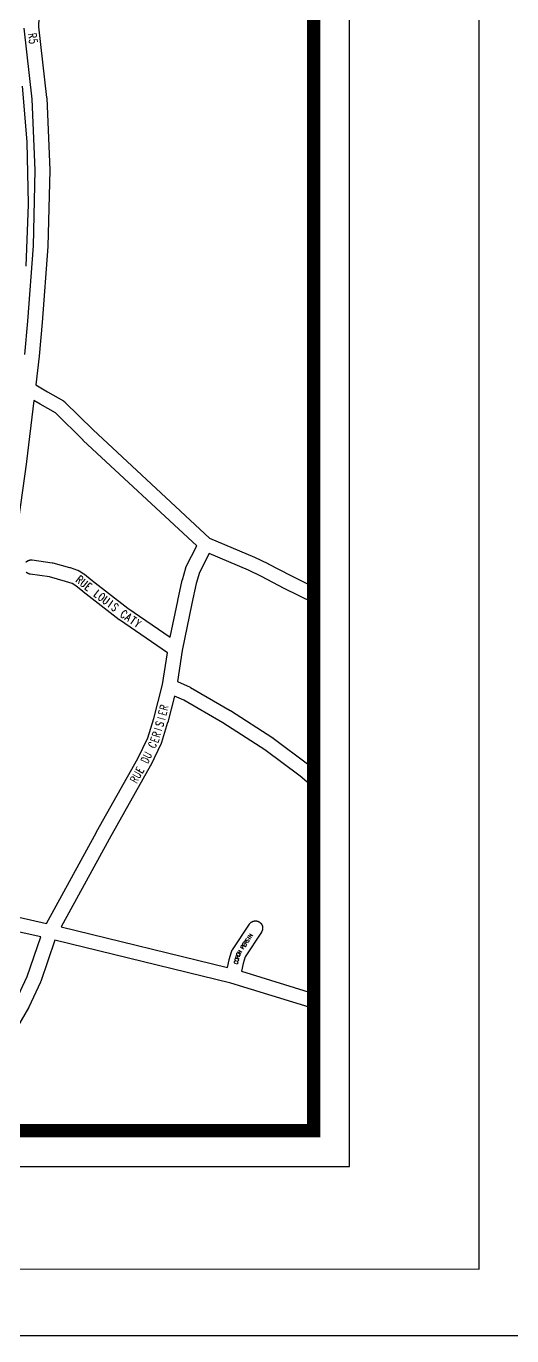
# Model space of a CAD drawing. Header units: millimetres. Extents: x 233857 to 235003, y 252930 to 253232.
# Drawn here: x 234758.8 to 234795.3, y 252930 to 253028.1 of the extents above; entities that cross this region are included whole.
import ezdxf
from ezdxf.enums import TextEntityAlignment as Align

# ---------------------------------------------------------------- set-up
doc = ezdxf.new("R2010")
doc.units = ezdxf.units.MM
doc.layers.get('0').update_dxf_attribs({"linetype": 'CONTINUOUS'})
doc.layers.add('1CARTOUCHE', color=7, linetype='CONTINUOUS')
doc.layers.add('IGN', color=253, linetype='CONTINUOUS')
doc.styles.add('BR11', font='ROMANS.shx', dxfattribs={"width": 0.7, "height": 6})

# ---------------------------------------------------------------- blocks, each defined once
blk = doc.blocks.new('*U45')
at = {"color": 0, "style": 'BR11', "width": 0.7}
for s, rotation, p in [('E', 56.43398, (117932.79, 125346.4)), ('R', 56.43398, (117933.95, 125348.15)), ('S', 56.43398, (117935.11, 125349.9)), ('I', 56.43398, (117936.27, 125351.64)), ('N', 56.43398, (117937.43, 125353.39)), ('R', 74.12405, (117927.74, 125337.3)), ('O', 61.48757, (117928.31, 125339.32)), ('N', 56.43398, (117929.3, 125341.15)), ('P', 56.43398, (117931.63, 125344.65)), ('C', 75.05778, (117926.62, 125333.25)), ('O', 74.12405, (117927.16, 125335.28))]:
    blk.add_text(s, height=3, rotation=rotation, dxfattribs=at).set_placement(p, align=Align.MIDDLE)
blk = doc.blocks.new('*U53')
at = {"color": 0, "style": 'BR11', "width": 0.7}
for s, rotation, p in [('R', 321.10604, (117809.35, 125620.23)), ('U', 321.08763, (117812.61, 125617.6)), ('E', 322.36687, (117815.88, 125614.96)), ('L', 322.36687, (117822.53, 125609.83)), ('O', 322.36687, (117825.86, 125607.27)), ('U', 322.36687, (117829.19, 125604.7)), ('I', 322.36687, (117832.51, 125602.14)), ('S', 322.36687, (117835.84, 125599.57)), ('C', 325.54862, (117842.5, 125594.45)), ('A', 325.54862, (117845.96, 125592.07)), ('T', 325.54862, (117849.42, 125589.7)), ('Y', 325.54862, (117852.89, 125587.32))]:
    blk.add_text(s, height=6, rotation=rotation, dxfattribs=at).set_placement(p, align=Align.MIDDLE)
blk = doc.blocks.new('*U79')
at = {"color": 0, "style": 'BR11', "width": 0.7}
for s, rotation, p in [('R', 75.75641, (117872.59, 125524.35)), ('S', 73.81373, (117869.36, 125512.17)), ('I', 75.75641, (117870.53, 125516.2)), ('E', 75.75641, (117871.56, 125520.28)), ('R', 72.69723, (117866.86, 125504.15)), ('I', 72.69723, (117868.11, 125508.16)), ('C', 65.42715, (117863.86, 125496.33)), ('E', 72.69723, (117865.61, 125500.14)), ('D', 64.743, (117858.49, 125484.93)), ('U', 64.743, (117860.28, 125488.73)), ('U', 60.54097, (117852.39, 125473.91)), ('E', 60.54097, (117854.45, 125477.57)), ('R', 60.54097, (117850.32, 125470.25))]:
    blk.add_text(s, height=6, rotation=rotation, dxfattribs=at).set_placement(p, align=Align.MIDDLE)
blk = doc.blocks.new('*U151')
at = {"color": 0, "style": 'BR11', "width": 0.7}
for s, p in [('R', (117773.93, 126028)), ('5', (117774.52, 126023.84))]:
    blk.add_text(s, height=6, rotation=278.10864, dxfattribs=at).set_placement(p, align=Align.MIDDLE)

msp = doc.modelspace()

# ---------------------------------------------------------------- linework, layer by layer
at = {"layer": '1CARTOUCHE'}
for points in [[(233857.381, 253226.958), (235003.067, 253226.958), (235003.067, 252929.958), (233857.381, 252929.958)], [(234792.813, 253221.412), (233867.082, 253221.412), (233867.082, 252935.158), (234792.813, 252934.958)], [(234590.103, 252942.639), (234783.089, 252942.639), (234783.089, 253204.893), (234590.103, 253204.893)]]:
    msp.add_lwpolyline(points, close=True, dxfattribs=at)
at = {"layer": '1CARTOUCHE', "const_width": 1}
msp.add_lwpolyline([(234592.797, 252945.332), (234780.396, 252945.332), (234780.396, 253202.2), (234592.797, 253202.2)], close=True, dxfattribs=at)
at = {"layer": 'IGN', "linetype": 'Continuous'}
msp.add_lwpolyline([(234592.797, 253202.2), (234780.396, 253202.2), (234780.396, 252945.332), (234592.797, 252945.332), (234592.797, 253202.2)], dxfattribs=at)
msp.add_lwpolyline([(234592.797, 253202.2), (234780.396, 253202.2), (234780.396, 252945.332), (234592.797, 252945.332), (234592.797, 253202.2)], dxfattribs=at)
at = {"layer": 'IGN'}
for points in [[(234759.892, 253031.545), (234759.753, 253028.08), (234760.372, 253022.774), (234760.374, 253022.761), (234760.375, 253022.747), (234760.376, 253022.734), (234760.602, 253017.354), (234760.602, 253017.337), (234760.602, 253017.319), (234760.466, 253011.63), (234760.466, 253011.616), (234760.465, 253011.603), (234760.049, 253005.927), (234760.048, 253005.914), (234759.8, 253003.401), (234759.8, 253003.396), (234759.564, 253001.234), (234760.44, 253000.721), (234761.629, 253000.034), (234761.644, 253000.026), (234761.658, 253000.016), (234761.672, 253000.007), (234761.686, 252999.996), (234761.699, 252999.986), (234761.713, 252999.975), (234761.725, 252999.963), (234761.738, 252999.951), (234763.852, 252997.869), (234772.598, 252989.76), (234775.952, 252988.332), (234775.964, 252988.328), (234775.974, 252988.323), (234776.969, 252987.846), (234776.978, 252987.841), (234776.986, 252987.837), (234778.686, 252986.946), (234780.396, 252986.097)], [(234758.726, 253003.51), (234758.973, 253006.013), (234759.387, 253011.668), (234759.522, 253017.327), (234759.297, 253022.669), (234758.677, 253027.982)], [(234758.532, 253023.644), (234758.881, 253019.466), (234758.882, 253019.45), (234758.883, 253019.433), (234758.981, 253014.805), (234758.981, 253014.789), (234758.981, 253014.774), (234758.811, 253010.148)], [(234758.827, 252987.955), (234758.84, 252987.968), (234758.854, 252987.981), (234758.867, 252987.993), (234758.881, 252988.005), (234758.896, 252988.016), (234758.911, 252988.027), (234758.926, 252988.037), (234758.942, 252988.047), (234758.958, 252988.056), (234758.974, 252988.065), (234758.991, 252988.073), (234759.008, 252988.081), (234759.025, 252988.087), (234759.042, 252988.094), (234759.059, 252988.1), (234759.077, 252988.105), (234759.095, 252988.109), (234759.113, 252988.113), (234759.131, 252988.117), (234759.149, 252988.119), (234759.168, 252988.121), (234759.186, 252988.123), (234759.205, 252988.124), (234759.223, 252988.124), (234759.241, 252988.124), (234759.26, 252988.122), (234759.278, 252988.121), (234759.296, 252988.119), (234760.781, 252987.906), (234760.797, 252987.903), (234760.814, 252987.9), (234760.83, 252987.897), (234760.846, 252987.892), (234762.097, 252987.552), (234762.112, 252987.548), (234762.127, 252987.543), (234762.698, 252987.351), (234762.716, 252987.345), (234762.732, 252987.339), (234762.749, 252987.331), (234762.766, 252987.324), (234762.782, 252987.315), (234762.798, 252987.306), (234762.814, 252987.297), (234763.153, 252987.085), (234763.167, 252987.075), (234763.181, 252987.066), (234763.194, 252987.056), (234763.208, 252987.045), (234763.775, 252986.582), (234766.47, 252984.504), (234769.645, 252982.326), (234770.202, 252985.062), (234770.204, 252985.071), (234770.544, 252986.606), (234770.548, 252986.621), (234770.552, 252986.636), (234770.806, 252987.531), (234770.811, 252987.548), (234770.817, 252987.564), (234770.823, 252987.581), (234770.829, 252987.597), (234770.836, 252987.613), (234770.844, 252987.629), (234771.634, 252989.182), (234763.112, 252997.082), (234763.1, 252997.094), (234761.029, 252999.134), (234759.898, 252999.787), (234759.895, 252999.788), (234759.424, 253000.065), (234758.854, 252995.488), (234758.854, 252995.481), (234758.116, 252990.1)], [(234780.396, 252984.891), (234778.2, 252985.981), (234778.189, 252985.986), (234776.493, 252986.876), (234775.518, 252987.343), (234772.553, 252988.606), (234771.831, 252987.186), (234771.595, 252986.356), (234771.259, 252984.842), (234770.543, 252981.325), (234770.183, 252978.996), (234771.125, 252978.569), (234771.141, 252978.561), (234771.156, 252978.554), (234771.171, 252978.545), (234774.138, 252976.843), (234774.15, 252976.836), (234774.161, 252976.829), (234777.342, 252974.785), (234777.353, 252974.778), (234777.364, 252974.771), (234777.374, 252974.763), (234780.045, 252972.76), (234780.057, 252972.751), (234780.069, 252972.742), (234780.396, 252972.468)], [(234756.185, 252961.806), (234760.362, 252960.865), (234764.113, 252967.72), (234764.117, 252967.726), (234767.221, 252973.222), (234767.961, 252974.79), (234768.41, 252976.232), (234769.057, 252978.782), (234769.426, 252981.167), (234765.846, 252983.622), (234765.834, 252983.631), (234765.822, 252983.64), (234763.11, 252985.731), (234763.098, 252985.741), (234762.551, 252986.187), (234762.295, 252986.348), (234761.798, 252986.514), (234760.595, 252986.842), (234759.143, 252987.049), (234759.125, 252987.052), (234759.107, 252987.056), (234759.089, 252987.06), (234759.071, 252987.065), (234759.054, 252987.07), (234759.036, 252987.076), (234759.019, 252987.083), (234759.002, 252987.09), (234758.985, 252987.098), (234758.969, 252987.106), (234758.953, 252987.115), (234758.937, 252987.124), (234758.921, 252987.134), (234758.906, 252987.145), (234758.891, 252987.156), (234758.877, 252987.167), (234758.863, 252987.179), (234758.849, 252987.191), (234758.836, 252987.204)], [(234780.396, 252971.058), (234779.386, 252971.905), (234776.742, 252973.887), (234773.589, 252975.913), (234770.656, 252977.596), (234769.952, 252977.915), (234769.454, 252975.953), (234769.45, 252975.939), (234769.446, 252975.925), (234768.981, 252974.433), (234768.976, 252974.418), (234768.971, 252974.404), (234768.966, 252974.39), (234768.96, 252974.377), (234768.954, 252974.363), (234768.19, 252972.743), (234768.184, 252972.732), (234768.178, 252972.72), (234768.172, 252972.708), (234765.059, 252967.198), (234761.452, 252960.607), (234773.937, 252957.57), (234774.067, 252958.13), (234774.07, 252958.142), (234774.074, 252958.155), (234774.244, 252958.751), (234774.248, 252958.767), (234774.254, 252958.783), (234774.259, 252958.799), (234774.266, 252958.814), (234774.272, 252958.829), (234774.28, 252958.844), (234774.287, 252958.859), (234774.295, 252958.874), (234774.304, 252958.888), (234774.313, 252958.902), (234775.586, 252960.82), (234775.596, 252960.835), (234775.607, 252960.85), (234775.619, 252960.864), (234775.63, 252960.878), (234775.643, 252960.892), (234775.656, 252960.905), (234775.669, 252960.918), (234775.683, 252960.93), (234775.697, 252960.942), (234775.712, 252960.954), (234775.727, 252960.964), (234775.742, 252960.975), (234775.757, 252960.984), (234775.773, 252960.994), (234775.79, 252961.002), (234775.806, 252961.01), (234775.823, 252961.018), (234775.84, 252961.025), (234775.857, 252961.031), (234775.875, 252961.037), (234775.893, 252961.042), (234775.91, 252961.047), (234775.929, 252961.051), (234775.947, 252961.054), (234775.965, 252961.057), (234775.983, 252961.059), (234776.002, 252961.06), (234776.02, 252961.061), (234776.038, 252961.061), (234776.057, 252961.061), (234776.075, 252961.06), (234776.094, 252961.058), (234776.112, 252961.056), (234776.13, 252961.053), (234776.148, 252961.049), (234776.166, 252961.045), (234776.184, 252961.041), (234776.202, 252961.035), (234776.219, 252961.029), (234776.236, 252961.023), (234776.253, 252961.016), (234776.27, 252961.008), (234776.287, 252961), (234776.303, 252960.991), (234776.319, 252960.981), (234776.334, 252960.971), (234776.349, 252960.961), (234776.364, 252960.95), (234776.379, 252960.938), (234776.393, 252960.927), (234776.406, 252960.914), (234776.42, 252960.901), (234776.432, 252960.888), (234776.445, 252960.874), (234776.456, 252960.86), (234776.468, 252960.845), (234776.478, 252960.83), (234776.489, 252960.815), (234776.498, 252960.8), (234776.508, 252960.784), (234776.516, 252960.767), (234776.525, 252960.751), (234776.532, 252960.734), (234776.539, 252960.717), (234776.545, 252960.7), (234776.551, 252960.682), (234776.556, 252960.664), (234776.561, 252960.647), (234776.565, 252960.629), (234776.568, 252960.61), (234776.571, 252960.592), (234776.573, 252960.574), (234776.575, 252960.555), (234776.575, 252960.537), (234776.576, 252960.519), (234776.575, 252960.5), (234776.574, 252960.482), (234776.573, 252960.463), (234776.57, 252960.445), (234776.567, 252960.427), (234776.564, 252960.409), (234776.56, 252960.391), (234776.555, 252960.373), (234776.549, 252960.355), (234776.543, 252960.338), (234776.537, 252960.321), (234776.53, 252960.304), (234776.522, 252960.287), (234776.514, 252960.27), (234776.505, 252960.254), (234776.496, 252960.238), (234776.486, 252960.223), (234775.259, 252958.375), (234775.116, 252957.872), (234774.979, 252957.284)], [(234758.068, 252955.06), (234758.914, 252956.886), (234759.934, 252959.854), (234755.949, 252960.752)], [(234780.396, 252954.487), (234774.196, 252956.395), (234760.991, 252959.608), (234759.926, 252956.509), (234759.92, 252956.492), (234759.913, 252956.475), (234759.905, 252956.458), (234759.037, 252954.583), (234759.03, 252954.568), (234759.022, 252954.553), (234759.014, 252954.539), (234757.254, 252951.519), (234757.245, 252951.505), (234755.58, 252948.831), (234753.626, 252945.332)], [(234774.979, 252957.284), (234780.396, 252955.617)]]:
    msp.add_lwpolyline(points, dxfattribs=at)

# ---------------------------------------------------------------- block references
at = {"layer": 'IGN', "xscale": 0.1, "yscale": 0.1, "zscale": 0.1}
for name in ['*U151', '*U53', '*U79', '*U45']:
    msp.add_blockref(name, (222981.915, 240424.614), dxfattribs=at)

doc.saveas('drawing.dxf')
